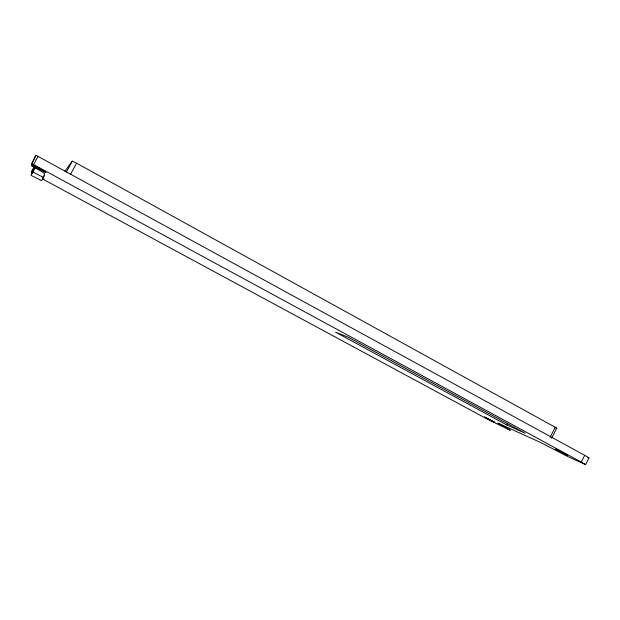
<?xml version="1.0" encoding="UTF-8"?>
<svg xmlns="http://www.w3.org/2000/svg" width="620" height="620" viewBox="0 0 620 620"><rect width="100%" height="100%" fill="white"/><g stroke="black" fill="none" stroke-linecap="round" stroke-linejoin="round"><path stroke-width="0.93" d="M588.853 457.963A11.764 0.465 27.1 0 0 584.714 455.344L37.2 155.961L35.875 155.364L32.782 161.805M589 457.955L585.598 464.636L581.289 462.071L584.714 455.344M550.111 437.302L555.249 427.265L76.578 163.184L72.292 161.146L64.93 171.205M551.622 438.232L556.737 428.226L555.249 427.265M506.757 424.956L525.163 433.233L348.146 337.187L335.56 332.18L506.757 424.956L507.617 423.282M70.602 174.174L76.578 163.184M32.86 172.577L31.752 171.407L34.069 167.167M31.752 171.407L34.201 167.206M31.767 171.918L33.139 169.407M32.294 173.383L31.798 172.6L34.596 167.392M31.814 173.081L32.705 171.453M35.177 167.687L31 175.336L41.594 180.629L44.291 175.677M38.711 168.973L39.564 167.4M66.332 172.104L72.292 161.146M32.364 163.602L31.511 165.168L46.02 172.577L31.473 164.199L35.875 155.364M31.442 163.478L33.589 164.533L38.022 156.403M585.598 464.636L567.843 456.568L540.95 442.664L499.449 423.786C491.288 419.903 517.382 433.775 508.578 429.505L487.739 419.36L42.827 179.095M556.737 428.226L554.357 427.296M31.798 172.6L32.302 172.817M42.858 178.389L43.989 178.855L42.137 177.669M31.884 171.453L34.294 172.709A12.392 0.419 28.4 0 0 43.462 177.196L44.524 173.577A13.702 0.512 28.5 0 0 34.425 167.516L31.535 165.842L31.511 165.168M33.589 164.533L581.289 462.071M588.45 457.839A11.764 0.465 27.1 0 1 587.799 457.583M484.592 417.012L494.745 422.305L484.592 417.012M567.339 455.382L555.318 449.229L567.339 455.382"/></g></svg>
